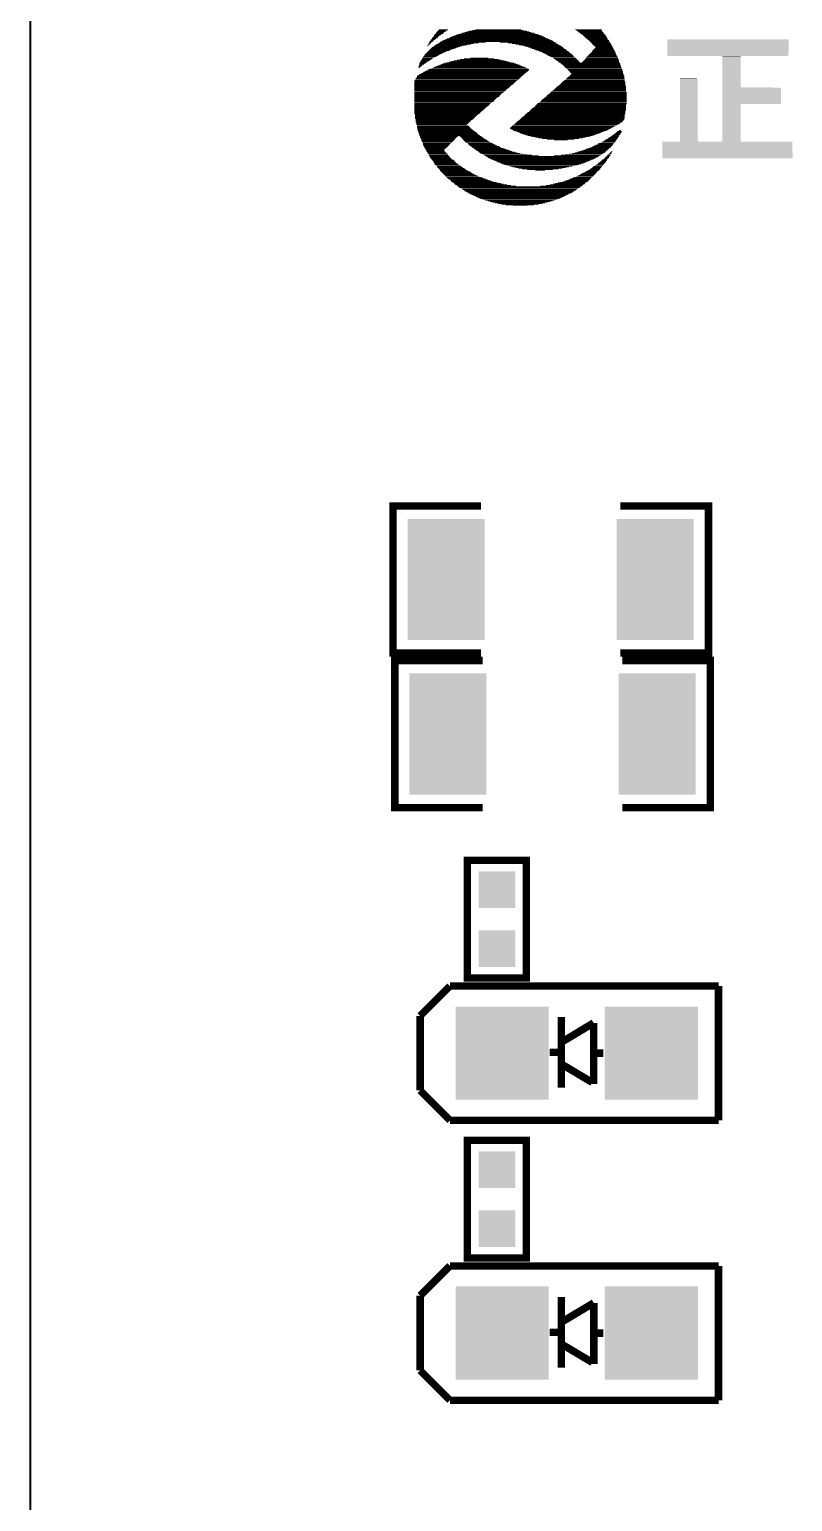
# Model space of a CAD drawing. Extents: x 0 to 1.77, y 0.1 to 2.36.
# Drawn here: x -0.001 to 0.409, y 0.79 to 1.579 of the extents above; entities that cross this region are included whole.
import ezdxf

# ---------------------------------------------------------------- set-up
doc = ezdxf.new("R2010")
doc.units = 0
doc.layers.get('0').update_dxf_attribs({"linetype": 'CONTINUOUS'})
doc.layers.add('ASSY_ART', color=2, linetype='CONTINUOUS')

# ---------------------------------------------------------------- blocks, each defined once
blk = doc.blocks.new('RECTANGLE_6')
blk.add_solid([(0.02065, 0.0325), (0.02065, -0.0325), (-0.02065, 0.0325), (-0.02065, -0.0325)])
blk = doc.blocks.new('SQUARE_7')
blk.add_solid([(0.025, 0.025), (0.025, -0.025), (-0.025, 0.025), (-0.025, -0.025)])
blk = doc.blocks.new('SQUARE_9')
blk.add_solid([(0.00985, 0.00985), (0.00985, -0.00985), (-0.00985, 0.00985), (-0.00985, -0.00985)])

msp = doc.modelspace()

# ---------------------------------------------------------------- linework, layer by layer
at = {"layer": 'ASSY_ART'}
for points, const_width in [([(0, 2.22), (0, 0.17842)], 0.001), ([(0.22255, 1.57756), (0.21805, 1.57756)], 0.00033), ([(0.22288, 1.57789), (0.21838, 1.57789)], 0.00033), ([(0.22356, 1.57823), (0.21872, 1.57823)], 0.00033), ([(0.2239, 1.57856), (0.21906, 1.57856)], 0.00033), ([(0.26743, 1.57756), (0.23391, 1.57756)], 0.00033), ([(0.26608, 1.57789), (0.23526, 1.57789)], 0.00033), ([(0.2644, 1.57823), (0.23695, 1.57823)], 0.00033), ([(0.26305, 1.57856), (0.23863, 1.57856)], 0.00033), ([(0.30625, 1.57856), (0.2923, 1.57856)], 0.00033), ([(0.30625, 1.57823), (0.29263, 1.57823)], 0.00033), ([(0.30658, 1.57789), (0.29331, 1.57789)], 0.00033), ([(0.30692, 1.57756), (0.29365, 1.57756)], 0.00033), ([(0.2131, 1.56979), (0.21265, 1.56979)], 0.00033), ([(0.21377, 1.57046), (0.21298, 1.57046)], 0.00033), ([(0.21343, 1.57013), (0.21298, 1.57013)], 0.00033), ([(0.21411, 1.57081), (0.21332, 1.57081)], 0.00033), ([(0.21478, 1.57148), (0.21366, 1.57148)], 0.00033), ([(0.21445, 1.57114), (0.21366, 1.57114)], 0.00033), ([(0.2158, 1.57216), (0.214, 1.57216)], 0.00033), ([(0.21512, 1.57181), (0.214, 1.57181)], 0.00033), ([(0.21613, 1.57249), (0.21433, 1.57249)], 0.00033), ([(0.21681, 1.57316), (0.21467, 1.57316)], 0.00033), ([(0.21647, 1.57283), (0.21467, 1.57283)], 0.00033), ([(0.21715, 1.57351), (0.21501, 1.57351)], 0.00033), ([(0.21816, 1.57418), (0.21535, 1.57418)], 0.00033), ([(0.21748, 1.57384), (0.21535, 1.57384)], 0.00033), ([(0.2185, 1.57451), (0.21568, 1.57451)], 0.00033), ([(0.21883, 1.57486), (0.21602, 1.57486)], 0.00033), ([(0.21985, 1.57553), (0.21636, 1.57553)], 0.00033), ([(0.21917, 1.57519), (0.21636, 1.57519)], 0.00033), ([(0.23166, 1.56979), (0.21636, 1.56979)], 0.00033), ([(0.22018, 1.57586), (0.2167, 1.57586)], 0.00033), ([(0.23301, 1.57013), (0.2167, 1.57013)], 0.00033), ([(0.22052, 1.57621), (0.21703, 1.57621)], 0.00033), ([(0.2212, 1.57654), (0.21737, 1.57654)], 0.00033), ([(0.23436, 1.57046), (0.21737, 1.57046)], 0.00033), ([(0.22187, 1.57721), (0.21771, 1.57721)], 0.00033), ([(0.22153, 1.57688), (0.21771, 1.57688)], 0.00033), ([(0.23605, 1.57081), (0.21771, 1.57081)], 0.00033), ([(0.23773, 1.57114), (0.21838, 1.57114)], 0.00033), ([(0.24043, 1.57148), (0.21906, 1.57148)], 0.00033), ([(0.24415, 1.57181), (0.21973, 1.57181)], 0.00033), ([(0.2806, 1.57216), (0.22007, 1.57216)], 0.00033), ([(0.28026, 1.57249), (0.22075, 1.57249)], 0.00033), ([(0.27958, 1.57283), (0.22142, 1.57283)], 0.00033), ([(0.27891, 1.57316), (0.2221, 1.57316)], 0.00033), ([(0.27823, 1.57351), (0.22277, 1.57351)], 0.00033), ([(0.27756, 1.57384), (0.22345, 1.57384)], 0.00033), ([(0.27655, 1.57418), (0.22446, 1.57418)], 0.00033), ([(0.27587, 1.57451), (0.22513, 1.57451)], 0.00033), ([(0.2752, 1.57486), (0.22581, 1.57486)], 0.00033), ([(0.27452, 1.57519), (0.22682, 1.57519)], 0.00033), ([(0.27351, 1.57553), (0.22783, 1.57553)], 0.00033), ([(0.2725, 1.57586), (0.22851, 1.57586)], 0.00033), ([(0.27182, 1.57621), (0.22952, 1.57621)], 0.00033), ([(0.27081, 1.57654), (0.23053, 1.57654)], 0.00033), ([(0.2698, 1.57688), (0.23155, 1.57688)], 0.00033), ([(0.26845, 1.57721), (0.2329, 1.57721)], 0.00033), ([(0.28127, 1.57181), (0.2518, 1.57181)], 0.00033), ([(0.28195, 1.57148), (0.25585, 1.57148)], 0.00033), ([(0.28228, 1.57114), (0.25821, 1.57114)], 0.00033), ([(0.28296, 1.57081), (0.26023, 1.57081)], 0.00033), ([(0.28363, 1.57046), (0.26192, 1.57046)], 0.00033), ([(0.28397, 1.57013), (0.26327, 1.57013)], 0.00033), ([(0.28465, 1.56979), (0.26462, 1.56979)], 0.00033), ([(0.30726, 1.57721), (0.29398, 1.57721)], 0.00033), ([(0.30726, 1.57688), (0.29466, 1.57688)], 0.00033), ([(0.3076, 1.57654), (0.295, 1.57654)], 0.00033), ([(0.30793, 1.57621), (0.29533, 1.57621)], 0.00033), ([(0.30827, 1.57586), (0.29601, 1.57586)], 0.00033), ([(0.30827, 1.57553), (0.29635, 1.57553)], 0.00033), ([(0.30861, 1.57519), (0.29668, 1.57519)], 0.00033), ([(0.30895, 1.57486), (0.29702, 1.57486)], 0.00033), ([(0.30895, 1.57451), (0.29736, 1.57451)], 0.00033), ([(0.30928, 1.57418), (0.2977, 1.57418)], 0.00033), ([(0.30962, 1.57384), (0.29837, 1.57384)], 0.00033), ([(0.30962, 1.57351), (0.29871, 1.57351)], 0.00033), ([(0.30996, 1.57316), (0.29905, 1.57316)], 0.00033), ([(0.3103, 1.57283), (0.29938, 1.57283)], 0.00033), ([(0.3103, 1.57249), (0.29972, 1.57249)], 0.00033), ([(0.31063, 1.57216), (0.30006, 1.57216)], 0.00033), ([(0.31063, 1.57181), (0.3004, 1.57181)], 0.00033), ([(0.31097, 1.57148), (0.30073, 1.57148)], 0.00033), ([(0.31131, 1.57114), (0.30107, 1.57114)], 0.00033), ([(0.31131, 1.57081), (0.30141, 1.57081)], 0.00033), ([(0.31165, 1.57046), (0.30175, 1.57046)], 0.00033), ([(0.31165, 1.57013), (0.30208, 1.57013)], 0.00033), ([(0.31198, 1.56979), (0.30242, 1.56979)], 0.00033), ([(0.21411, 1.56203), (0.20927, 1.56203)], 0.00033), ([(0.21343, 1.56169), (0.20927, 1.56169)], 0.00033), ([(0.21445, 1.56236), (0.20961, 1.56236)], 0.00033), ([(0.21546, 1.56304), (0.20995, 1.56304)], 0.00033), ([(0.21512, 1.56271), (0.20995, 1.56271)], 0.00033), ([(0.21681, 1.56371), (0.21028, 1.56371)], 0.00033), ([(0.21613, 1.56338), (0.21028, 1.56338)], 0.00033), ([(0.21748, 1.56406), (0.21062, 1.56406)], 0.00033), ([(0.21782, 1.56439), (0.21096, 1.56439)], 0.00033), ([(0.21917, 1.56506), (0.2113, 1.56506)], 0.00033), ([(0.2185, 1.56473), (0.2113, 1.56473)], 0.00033), ([(0.21985, 1.56541), (0.21163, 1.56541)], 0.00033), ([(0.22052, 1.56574), (0.21197, 1.56574)], 0.00033), ([(0.2212, 1.56608), (0.21231, 1.56608)], 0.00033), ([(0.22221, 1.56641), (0.21265, 1.56641)], 0.00033), ([(0.22288, 1.56676), (0.21298, 1.56676)], 0.00033), ([(0.22356, 1.56709), (0.21332, 1.56709)], 0.00033), ([(0.22457, 1.56743), (0.21366, 1.56743)], 0.00033), ([(0.22525, 1.56776), (0.214, 1.56776)], 0.00033), ([(0.22626, 1.56811), (0.21433, 1.56811)], 0.00033), ([(0.22727, 1.56844), (0.21467, 1.56844)], 0.00033), ([(0.22828, 1.56878), (0.21501, 1.56878)], 0.00033), ([(0.2293, 1.56911), (0.21535, 1.56911)], 0.00033), ([(0.23031, 1.56946), (0.21602, 1.56946)], 0.00033), ([(0.25562, 1.56169), (0.22581, 1.56169)], 0.00033), ([(0.25427, 1.56203), (0.22716, 1.56203)], 0.00033), ([(0.25258, 1.56236), (0.22885, 1.56236)], 0.00033), ([(0.2509, 1.56271), (0.23053, 1.56271)], 0.00033), ([(0.24853, 1.56304), (0.23256, 1.56304)], 0.00033), ([(0.2455, 1.56338), (0.23593, 1.56338)], 0.00033), ([(0.28498, 1.56946), (0.26597, 1.56946)], 0.00033), ([(0.28566, 1.56911), (0.26698, 1.56911)], 0.00033), ([(0.286, 1.56878), (0.268, 1.56878)], 0.00033), ([(0.28633, 1.56844), (0.26901, 1.56844)], 0.00033), ([(0.28701, 1.56811), (0.27002, 1.56811)], 0.00033), ([(0.28735, 1.56776), (0.27103, 1.56776)], 0.00033), ([(0.28768, 1.56743), (0.27205, 1.56743)], 0.00033), ([(0.28836, 1.56709), (0.27272, 1.56709)], 0.00033), ([(0.2887, 1.56676), (0.2734, 1.56676)], 0.00033), ([(0.28903, 1.56641), (0.27441, 1.56641)], 0.00033), ([(0.28937, 1.56608), (0.27508, 1.56608)], 0.00033), ([(0.29005, 1.56574), (0.27576, 1.56574)], 0.00033), ([(0.29038, 1.56541), (0.27643, 1.56541)], 0.00033), ([(0.29072, 1.56506), (0.27711, 1.56506)], 0.00033), ([(0.29106, 1.56473), (0.27778, 1.56473)], 0.00033), ([(0.2914, 1.56439), (0.27846, 1.56439)], 0.00033), ([(0.29173, 1.56406), (0.27913, 1.56406)], 0.00033), ([(0.29207, 1.56371), (0.27947, 1.56371)], 0.00033), ([(0.29241, 1.56338), (0.28015, 1.56338)], 0.00033), ([(0.29275, 1.56304), (0.28082, 1.56304)], 0.00033), ([(0.29308, 1.56271), (0.28116, 1.56271)], 0.00033), ([(0.29342, 1.56236), (0.28183, 1.56236)], 0.00033), ([(0.29376, 1.56203), (0.28217, 1.56203)], 0.00033), ([(0.2941, 1.56169), (0.28285, 1.56169)], 0.00033), ([(0.3157, 1.56169), (0.29635, 1.56169)], 0.00033), ([(0.3157, 1.56203), (0.29668, 1.56203)], 0.00033), ([(0.31536, 1.56236), (0.29702, 1.56236)], 0.00033), ([(0.31536, 1.56271), (0.29736, 1.56271)], 0.00033), ([(0.31502, 1.56338), (0.2977, 1.56338)], 0.00033), ([(0.31502, 1.56304), (0.2977, 1.56304)], 0.00033), ([(0.31502, 1.56371), (0.29803, 1.56371)], 0.00033), ([(0.31468, 1.56406), (0.29837, 1.56406)], 0.00033), ([(0.31468, 1.56439), (0.29871, 1.56439)], 0.00033), ([(0.31435, 1.56473), (0.29905, 1.56473)], 0.00033), ([(0.31435, 1.56506), (0.29938, 1.56506)], 0.00033), ([(0.31401, 1.56541), (0.29972, 1.56541)], 0.00033), ([(0.31401, 1.56574), (0.30006, 1.56574)], 0.00033), ([(0.31367, 1.56608), (0.3004, 1.56608)], 0.00033), ([(0.31367, 1.56641), (0.30073, 1.56641)], 0.00033), ([(0.31367, 1.56676), (0.30107, 1.56676)], 0.00033), ([(0.31333, 1.56743), (0.30141, 1.56743)], 0.00033), ([(0.31333, 1.56709), (0.30141, 1.56709)], 0.00033), ([(0.313, 1.56776), (0.30175, 1.56776)], 0.00033), ([(0.313, 1.56811), (0.30208, 1.56811)], 0.00033), ([(0.31266, 1.56844), (0.30242, 1.56844)], 0.00033), ([(0.31198, 1.56946), (0.30276, 1.56946)], 0.00033), ([(0.31266, 1.56878), (0.30276, 1.56878)], 0.00033), ([(0.31232, 1.56911), (0.3031, 1.56911)], 0.00033), ([(0.26406, 1.55393), (0.20758, 1.55393)], 0.00033), ([(0.21006, 1.55933), (0.20826, 1.55933)], 0.00033), ([(0.20972, 1.55899), (0.20826, 1.55899)], 0.00033), ([(0.20905, 1.55866), (0.20826, 1.55866)], 0.00033), ([(0.20871, 1.55831), (0.20826, 1.55831)], 0.00033), ([(0.20837, 1.55798), (0.20826, 1.55798)], 0.00033), ([(0.2644, 1.55426), (0.20826, 1.55426)], 0.00033), ([(0.21208, 1.56068), (0.2086, 1.56068)], 0.00033), ([(0.21141, 1.56034), (0.2086, 1.56034)], 0.00033), ([(0.21107, 1.56001), (0.2086, 1.56001)], 0.00033), ([(0.2104, 1.55966), (0.2086, 1.55966)], 0.00033), ([(0.26473, 1.55461), (0.2086, 1.55461)], 0.00033), ([(0.21276, 1.56136), (0.20893, 1.56136)], 0.00033), ([(0.21242, 1.56101), (0.20893, 1.56101)], 0.00033), ([(0.26507, 1.55494), (0.20927, 1.55494)], 0.00033), ([(0.26541, 1.55528), (0.20961, 1.55528)], 0.00033), ([(0.26575, 1.55561), (0.21028, 1.55561)], 0.00033), ([(0.26608, 1.55596), (0.21096, 1.55596)], 0.00033), ([(0.26676, 1.55629), (0.21163, 1.55629)], 0.00033), ([(0.2671, 1.55663), (0.21231, 1.55663)], 0.00033), ([(0.26743, 1.55696), (0.21298, 1.55696)], 0.00033), ([(0.26743, 1.55731), (0.21366, 1.55731)], 0.00033), ([(0.2671, 1.55764), (0.21433, 1.55764)], 0.00033), ([(0.26642, 1.55798), (0.21535, 1.55798)], 0.00033), ([(0.26575, 1.55831), (0.21602, 1.55831)], 0.00033), ([(0.26507, 1.55866), (0.2167, 1.55866)], 0.00033), ([(0.26406, 1.55899), (0.21771, 1.55899)], 0.00033), ([(0.26305, 1.55933), (0.21838, 1.55933)], 0.00033), ([(0.26237, 1.55966), (0.2194, 1.55966)], 0.00033), ([(0.26136, 1.56001), (0.22041, 1.56001)], 0.00033), ([(0.26035, 1.56034), (0.22108, 1.56034)], 0.00033), ([(0.25933, 1.56068), (0.2221, 1.56068)], 0.00033), ([(0.25798, 1.56101), (0.22345, 1.56101)], 0.00033), ([(0.25697, 1.56136), (0.22446, 1.56136)], 0.00033), ([(0.29443, 1.56136), (0.28318, 1.56136)], 0.00033), ([(0.29477, 1.56101), (0.28352, 1.56101)], 0.00033), ([(0.31603, 1.56068), (0.2842, 1.56068)], 0.00033), ([(0.31637, 1.56034), (0.28453, 1.56034)], 0.00033), ([(0.31637, 1.56001), (0.28487, 1.56001)], 0.00033), ([(0.31637, 1.55966), (0.28555, 1.55966)], 0.00033), ([(0.31671, 1.55933), (0.28588, 1.55933)], 0.00033), ([(0.31671, 1.55899), (0.28622, 1.55899)], 0.00033), ([(0.31671, 1.55866), (0.28656, 1.55866)], 0.00033), ([(0.31705, 1.55831), (0.2869, 1.55831)], 0.00033), ([(0.31705, 1.55798), (0.28723, 1.55798)], 0.00033), ([(0.31705, 1.55764), (0.28757, 1.55764)], 0.00033), ([(0.31738, 1.55731), (0.28791, 1.55731)], 0.00033), ([(0.31738, 1.55696), (0.28825, 1.55696)], 0.00033), ([(0.31738, 1.55663), (0.28858, 1.55663)], 0.00033), ([(0.31772, 1.55629), (0.28892, 1.55629)], 0.00033), ([(0.31772, 1.55596), (0.28926, 1.55596)], 0.00033), ([(0.3184, 1.55393), (0.28926, 1.55393)], 0.00033), ([(0.31772, 1.55561), (0.2896, 1.55561)], 0.00033), ([(0.31806, 1.55426), (0.2896, 1.55426)], 0.00033), ([(0.31772, 1.55528), (0.28993, 1.55528)], 0.00033), ([(0.31806, 1.55461), (0.28993, 1.55461)], 0.00033), ([(0.31806, 1.55494), (0.29027, 1.55494)], 0.00033), ([(0.31603, 1.56101), (0.29567, 1.56101)], 0.00033), ([(0.3157, 1.56136), (0.29601, 1.56136)], 0.00033), ([(0.26068, 1.55123), (0.2059, 1.55123)], 0.00033), ([(0.26035, 1.55089), (0.2059, 1.55089)], 0.00033), ([(0.26001, 1.55056), (0.2059, 1.55056)], 0.00033), ([(0.25967, 1.55021), (0.2059, 1.55021)], 0.00033), ([(0.25933, 1.54988), (0.2059, 1.54988)], 0.00033), ([(0.259, 1.54954), (0.2059, 1.54954)], 0.00033), ([(0.25866, 1.54921), (0.2059, 1.54921)], 0.00033), ([(0.25798, 1.54886), (0.2059, 1.54886)], 0.00033), ([(0.25765, 1.54853), (0.2059, 1.54853)], 0.00033), ([(0.25731, 1.54819), (0.2059, 1.54819)], 0.00033), ([(0.25697, 1.54786), (0.2059, 1.54786)], 0.00033), ([(0.25663, 1.54751), (0.2059, 1.54751)], 0.00033), ([(0.2563, 1.54718), (0.2059, 1.54718)], 0.00033), ([(0.25562, 1.54684), (0.2059, 1.54684)], 0.00033), ([(0.25528, 1.54651), (0.2059, 1.54651)], 0.00033), ([(0.25495, 1.54616), (0.2059, 1.54616)], 0.00033), ([(0.2617, 1.55191), (0.20623, 1.55191)], 0.00033), ([(0.26136, 1.55156), (0.20623, 1.55156)], 0.00033), ([(0.26237, 1.55258), (0.20657, 1.55258)], 0.00033), ([(0.26203, 1.55224), (0.20657, 1.55224)], 0.00033), ([(0.26271, 1.55291), (0.20691, 1.55291)], 0.00033), ([(0.26338, 1.55359), (0.20725, 1.55359)], 0.00033), ([(0.26305, 1.55326), (0.20725, 1.55326)], 0.00033), ([(0.31941, 1.54616), (0.28015, 1.54616)], 0.00033), ([(0.31941, 1.54651), (0.28082, 1.54651)], 0.00033), ([(0.31941, 1.54684), (0.28116, 1.54684)], 0.00033), ([(0.31941, 1.54718), (0.2815, 1.54718)], 0.00033), ([(0.31941, 1.54751), (0.28183, 1.54751)], 0.00033), ([(0.31941, 1.54786), (0.28217, 1.54786)], 0.00033), ([(0.31941, 1.54819), (0.28251, 1.54819)], 0.00033), ([(0.31941, 1.54853), (0.28285, 1.54853)], 0.00033), ([(0.31907, 1.54886), (0.28352, 1.54886)], 0.00033), ([(0.31907, 1.54921), (0.28386, 1.54921)], 0.00033), ([(0.31907, 1.54954), (0.2842, 1.54954)], 0.00033), ([(0.31907, 1.54988), (0.28453, 1.54988)], 0.00033), ([(0.31907, 1.55021), (0.28487, 1.55021)], 0.00033), ([(0.31907, 1.55056), (0.28521, 1.55056)], 0.00033), ([(0.31873, 1.55089), (0.28555, 1.55089)], 0.00033), ([(0.31873, 1.55123), (0.28622, 1.55123)], 0.00033), ([(0.31873, 1.55156), (0.28656, 1.55156)], 0.00033), ([(0.31873, 1.55191), (0.2869, 1.55191)], 0.00033), ([(0.31873, 1.55224), (0.28723, 1.55224)], 0.00033), ([(0.3184, 1.55258), (0.28757, 1.55258)], 0.00033), ([(0.3184, 1.55291), (0.28791, 1.55291)], 0.00033), ([(0.3184, 1.55326), (0.28825, 1.55326)], 0.00033), ([(0.3184, 1.55359), (0.28892, 1.55359)], 0.00033), ([(0.25461, 1.54583), (0.2059, 1.54583)], 0.00033), ([(0.25427, 1.54549), (0.2059, 1.54549)], 0.00033), ([(0.25393, 1.54516), (0.2059, 1.54516)], 0.00033), ([(0.2536, 1.54481), (0.2059, 1.54481)], 0.00033), ([(0.25292, 1.54448), (0.2059, 1.54448)], 0.00033), ([(0.25258, 1.54414), (0.2059, 1.54414)], 0.00033), ([(0.25225, 1.54381), (0.2059, 1.54381)], 0.00033), ([(0.25191, 1.54346), (0.2059, 1.54346)], 0.00033), ([(0.25157, 1.54313), (0.2059, 1.54313)], 0.00033), ([(0.25123, 1.54279), (0.2059, 1.54279)], 0.00033), ([(0.2509, 1.54246), (0.2059, 1.54246)], 0.00033), ([(0.25022, 1.54211), (0.2059, 1.54211)], 0.00033), ([(0.24988, 1.54178), (0.2059, 1.54178)], 0.00033), ([(0.24955, 1.54144), (0.2059, 1.54144)], 0.00033), ([(0.24921, 1.54111), (0.2059, 1.54111)], 0.00033), ([(0.24887, 1.54076), (0.2059, 1.54076)], 0.00033), ([(0.24853, 1.54043), (0.2059, 1.54043)], 0.00033), ([(0.2482, 1.54009), (0.2059, 1.54009)], 0.00033), ([(0.24752, 1.53976), (0.2059, 1.53976)], 0.00033), ([(0.24718, 1.53941), (0.2059, 1.53941)], 0.00033), ([(0.24685, 1.53908), (0.2059, 1.53908)], 0.00033), ([(0.24651, 1.53874), (0.2059, 1.53874)], 0.00033), ([(0.24617, 1.53841), (0.2059, 1.53841)], 0.00033), ([(0.24583, 1.53806), (0.2059, 1.53806)], 0.00033), ([(0.31941, 1.53806), (0.27103, 1.53806)], 0.00033), ([(0.31941, 1.53841), (0.27137, 1.53841)], 0.00033), ([(0.31975, 1.53874), (0.27171, 1.53874)], 0.00033), ([(0.31975, 1.53908), (0.27205, 1.53908)], 0.00033), ([(0.31975, 1.53941), (0.27272, 1.53941)], 0.00033), ([(0.31975, 1.53976), (0.27306, 1.53976)], 0.00033), ([(0.31975, 1.54009), (0.2734, 1.54009)], 0.00033), ([(0.31975, 1.54043), (0.27373, 1.54043)], 0.00033), ([(0.31975, 1.54076), (0.27407, 1.54076)], 0.00033), ([(0.31975, 1.54111), (0.27441, 1.54111)], 0.00033), ([(0.31975, 1.54144), (0.27475, 1.54144)], 0.00033), ([(0.31975, 1.54178), (0.27542, 1.54178)], 0.00033), ([(0.31975, 1.54211), (0.27576, 1.54211)], 0.00033), ([(0.31975, 1.54246), (0.2761, 1.54246)], 0.00033), ([(0.31975, 1.54279), (0.27643, 1.54279)], 0.00033), ([(0.31975, 1.54313), (0.27677, 1.54313)], 0.00033), ([(0.31975, 1.54346), (0.27711, 1.54346)], 0.00033), ([(0.31975, 1.54381), (0.27745, 1.54381)], 0.00033), ([(0.31975, 1.54414), (0.27812, 1.54414)], 0.00033), ([(0.31975, 1.54448), (0.27846, 1.54448)], 0.00033), ([(0.31975, 1.54481), (0.2788, 1.54481)], 0.00033), ([(0.31975, 1.54516), (0.27913, 1.54516)], 0.00033), ([(0.31941, 1.54549), (0.27947, 1.54549)], 0.00033), ([(0.31941, 1.54583), (0.27981, 1.54583)], 0.00033), ([(0.2455, 1.53773), (0.2059, 1.53773)], 0.00033), ([(0.24482, 1.53739), (0.2059, 1.53739)], 0.00033), ([(0.24448, 1.53706), (0.2059, 1.53706)], 0.00033), ([(0.24415, 1.53671), (0.2059, 1.53671)], 0.00033), ([(0.24381, 1.53638), (0.2059, 1.53638)], 0.00033), ([(0.24347, 1.53604), (0.2059, 1.53604)], 0.00033), ([(0.24313, 1.53571), (0.2059, 1.53571)], 0.00033), ([(0.2428, 1.53536), (0.2059, 1.53536)], 0.00033), ([(0.24212, 1.53503), (0.2059, 1.53503)], 0.00033), ([(0.24178, 1.53469), (0.2059, 1.53469)], 0.00033), ([(0.24145, 1.53436), (0.2059, 1.53436)], 0.00033), ([(0.24111, 1.53401), (0.2059, 1.53401)], 0.00033), ([(0.24077, 1.53368), (0.2059, 1.53368)], 0.00033), ([(0.24043, 1.53334), (0.20623, 1.53334)], 0.00033), ([(0.2401, 1.53301), (0.20623, 1.53301)], 0.00033), ([(0.23942, 1.53266), (0.20623, 1.53266)], 0.00033), ([(0.23908, 1.53233), (0.20623, 1.53233)], 0.00033), ([(0.23875, 1.53199), (0.20623, 1.53199)], 0.00033), ([(0.23841, 1.53166), (0.20623, 1.53166)], 0.00033), ([(0.23807, 1.53131), (0.20623, 1.53131)], 0.00033), ([(0.23773, 1.53098), (0.20623, 1.53098)], 0.00033), ([(0.2374, 1.53064), (0.20657, 1.53064)], 0.00033), ([(0.23672, 1.53031), (0.20657, 1.53031)], 0.00033), ([(0.31806, 1.53031), (0.26226, 1.53031)], 0.00033), ([(0.3184, 1.53064), (0.2626, 1.53064)], 0.00033), ([(0.3184, 1.53098), (0.26293, 1.53098)], 0.00033), ([(0.31873, 1.53131), (0.26327, 1.53131)], 0.00033), ([(0.31873, 1.53166), (0.26361, 1.53166)], 0.00033), ([(0.31873, 1.53199), (0.26395, 1.53199)], 0.00033), ([(0.31873, 1.53233), (0.26462, 1.53233)], 0.00033), ([(0.31873, 1.53266), (0.26496, 1.53266)], 0.00033), ([(0.31873, 1.53301), (0.2653, 1.53301)], 0.00033), ([(0.31907, 1.53334), (0.26563, 1.53334)], 0.00033), ([(0.31907, 1.53368), (0.26597, 1.53368)], 0.00033), ([(0.31907, 1.53401), (0.26631, 1.53401)], 0.00033), ([(0.31907, 1.53436), (0.26665, 1.53436)], 0.00033), ([(0.31907, 1.53469), (0.26732, 1.53469)], 0.00033), ([(0.31907, 1.53503), (0.26766, 1.53503)], 0.00033), ([(0.31941, 1.53536), (0.268, 1.53536)], 0.00033), ([(0.31941, 1.53571), (0.26833, 1.53571)], 0.00033), ([(0.31941, 1.53604), (0.26867, 1.53604)], 0.00033), ([(0.31941, 1.53638), (0.26901, 1.53638)], 0.00033), ([(0.31941, 1.53671), (0.26935, 1.53671)], 0.00033), ([(0.31941, 1.53706), (0.27002, 1.53706)], 0.00033), ([(0.31941, 1.53739), (0.27036, 1.53739)], 0.00033), ([(0.31941, 1.53773), (0.2707, 1.53773)], 0.00033), ([(0.23638, 1.52996), (0.20657, 1.52996)], 0.00033), ([(0.23605, 1.52963), (0.20657, 1.52963)], 0.00033), ([(0.23571, 1.52929), (0.20657, 1.52929)], 0.00033), ([(0.23537, 1.52896), (0.20657, 1.52896)], 0.00033), ([(0.23503, 1.52861), (0.20691, 1.52861)], 0.00033), ([(0.2347, 1.52828), (0.20691, 1.52828)], 0.00033), ([(0.23402, 1.52794), (0.20691, 1.52794)], 0.00033), ([(0.23436, 1.52761), (0.20691, 1.52761)], 0.00033), ([(0.2347, 1.52726), (0.20725, 1.52726)], 0.00033), ([(0.23503, 1.52693), (0.20725, 1.52693)], 0.00033), ([(0.23537, 1.52659), (0.20725, 1.52659)], 0.00033), ([(0.23571, 1.52626), (0.20725, 1.52626)], 0.00033), ([(0.23605, 1.52591), (0.20758, 1.52591)], 0.00033), ([(0.23638, 1.52558), (0.20758, 1.52558)], 0.00033), ([(0.23672, 1.52524), (0.20758, 1.52524)], 0.00033), ([(0.2374, 1.52491), (0.20758, 1.52491)], 0.00033), ([(0.23773, 1.52456), (0.20792, 1.52456)], 0.00033), ([(0.23807, 1.52423), (0.20792, 1.52423)], 0.00033), ([(0.23841, 1.52389), (0.20792, 1.52389)], 0.00033), ([(0.23908, 1.52356), (0.20826, 1.52356)], 0.00033), ([(0.23942, 1.52321), (0.20826, 1.52321)], 0.00033), ([(0.23976, 1.52288), (0.20826, 1.52288)], 0.00033), ([(0.2401, 1.52254), (0.2086, 1.52254)], 0.00033), ([(0.24077, 1.52221), (0.2086, 1.52221)], 0.00033), ([(0.31165, 1.52591), (0.2572, 1.52591)], 0.00033), ([(0.31097, 1.52558), (0.2572, 1.52558)], 0.00033), ([(0.31232, 1.52626), (0.25753, 1.52626)], 0.00033), ([(0.313, 1.52659), (0.25787, 1.52659)], 0.00033), ([(0.3103, 1.52524), (0.25787, 1.52524)], 0.00033), ([(0.31367, 1.52693), (0.25821, 1.52693)], 0.00033), ([(0.31435, 1.52726), (0.25855, 1.52726)], 0.00033), ([(0.30962, 1.52491), (0.25855, 1.52491)], 0.00033), ([(0.31468, 1.52761), (0.25922, 1.52761)], 0.00033), ([(0.30895, 1.52456), (0.25922, 1.52456)], 0.00033), ([(0.31536, 1.52794), (0.25956, 1.52794)], 0.00033), ([(0.31603, 1.52828), (0.2599, 1.52828)], 0.00033), ([(0.30793, 1.52423), (0.2599, 1.52423)], 0.00033), ([(0.31637, 1.52861), (0.26023, 1.52861)], 0.00033), ([(0.31705, 1.52896), (0.26057, 1.52896)], 0.00033), ([(0.31738, 1.52929), (0.26091, 1.52929)], 0.00033), ([(0.30726, 1.52389), (0.26091, 1.52389)], 0.00033), ([(0.31772, 1.52963), (0.26125, 1.52963)], 0.00033), ([(0.30625, 1.52356), (0.26158, 1.52356)], 0.00033), ([(0.31806, 1.52996), (0.26192, 1.52996)], 0.00033), ([(0.30557, 1.52321), (0.2626, 1.52321)], 0.00033), ([(0.30456, 1.52288), (0.26327, 1.52288)], 0.00033), ([(0.30355, 1.52254), (0.26428, 1.52254)], 0.00033), ([(0.30253, 1.52221), (0.26563, 1.52221)], 0.00033), ([(0.31603, 1.52221), (0.31221, 1.52221)], 0.00033), ([(0.31637, 1.52254), (0.31288, 1.52254)], 0.00033), ([(0.31637, 1.52288), (0.31322, 1.52288)], 0.00033), ([(0.31671, 1.52321), (0.3139, 1.52321)], 0.00033), ([(0.31705, 1.52356), (0.31423, 1.52356)], 0.00033), ([(0.31705, 1.52389), (0.31457, 1.52389)], 0.00033), ([(0.31705, 1.52423), (0.31491, 1.52423)], 0.00033), ([(0.31671, 1.52456), (0.31558, 1.52456)], 0.00033), ([(0.31637, 1.52491), (0.31592, 1.52491)], 0.00033), ([(0.24111, 1.52186), (0.2086, 1.52186)], 0.00033), ([(0.2293, 1.52153), (0.20893, 1.52153)], 0.00033), ([(0.22896, 1.52119), (0.20893, 1.52119)], 0.00033), ([(0.22862, 1.52086), (0.20893, 1.52086)], 0.00033), ([(0.22828, 1.52051), (0.20927, 1.52051)], 0.00033), ([(0.22795, 1.52018), (0.20927, 1.52018)], 0.00033), ([(0.22761, 1.51984), (0.20961, 1.51984)], 0.00033), ([(0.22727, 1.51951), (0.20961, 1.51951)], 0.00033), ([(0.22693, 1.51916), (0.20961, 1.51916)], 0.00033), ([(0.2266, 1.51883), (0.20995, 1.51883)], 0.00033), ([(0.22626, 1.51849), (0.20995, 1.51849)], 0.00033), ([(0.22592, 1.51816), (0.21028, 1.51816)], 0.00033), ([(0.22558, 1.51781), (0.21028, 1.51781)], 0.00033), ([(0.22525, 1.51748), (0.21062, 1.51748)], 0.00033), ([(0.22491, 1.51714), (0.21062, 1.51714)], 0.00033), ([(0.22457, 1.51681), (0.21062, 1.51681)], 0.00033), ([(0.22423, 1.51646), (0.21096, 1.51646)], 0.00033), ([(0.2239, 1.51613), (0.21096, 1.51613)], 0.00033), ([(0.22356, 1.51579), (0.2113, 1.51579)], 0.00033), ([(0.22322, 1.51546), (0.2113, 1.51546)], 0.00033), ([(0.22288, 1.51511), (0.21163, 1.51511)], 0.00033), ([(0.22255, 1.51478), (0.21163, 1.51478)], 0.00033), ([(0.22221, 1.51444), (0.21197, 1.51444)], 0.00033), ([(0.24178, 1.52153), (0.2302, 1.52153)], 0.00033), ([(0.24212, 1.52119), (0.23053, 1.52119)], 0.00033), ([(0.24246, 1.52086), (0.23087, 1.52086)], 0.00033), ([(0.24313, 1.52051), (0.23121, 1.52051)], 0.00033), ([(0.24347, 1.52018), (0.23155, 1.52018)], 0.00033), ([(0.24415, 1.51984), (0.23188, 1.51984)], 0.00033), ([(0.24482, 1.51951), (0.23222, 1.51951)], 0.00033), ([(0.24516, 1.51916), (0.23256, 1.51916)], 0.00033), ([(0.24583, 1.51883), (0.2329, 1.51883)], 0.00033), ([(0.24651, 1.51849), (0.23323, 1.51849)], 0.00033), ([(0.24718, 1.51816), (0.23357, 1.51816)], 0.00033), ([(0.24752, 1.51781), (0.23425, 1.51781)], 0.00033), ([(0.2482, 1.51748), (0.23458, 1.51748)], 0.00033), ([(0.24887, 1.51714), (0.23492, 1.51714)], 0.00033), ([(0.24955, 1.51681), (0.23526, 1.51681)], 0.00033), ([(0.25022, 1.51646), (0.2356, 1.51646)], 0.00033), ([(0.25123, 1.51613), (0.23627, 1.51613)], 0.00033), ([(0.25191, 1.51579), (0.23661, 1.51579)], 0.00033), ([(0.25258, 1.51546), (0.23695, 1.51546)], 0.00033), ([(0.2536, 1.51511), (0.23762, 1.51511)], 0.00033), ([(0.25427, 1.51478), (0.23796, 1.51478)], 0.00033), ([(0.25528, 1.51444), (0.2383, 1.51444)], 0.00033), ([(0.30152, 1.52186), (0.26665, 1.52186)], 0.00033), ([(0.30017, 1.52153), (0.268, 1.52153)], 0.00033), ([(0.29916, 1.52119), (0.26935, 1.52119)], 0.00033), ([(0.29781, 1.52086), (0.2707, 1.52086)], 0.00033), ([(0.29612, 1.52051), (0.27238, 1.52051)], 0.00033), ([(0.2941, 1.52018), (0.27441, 1.52018)], 0.00033), ([(0.29173, 1.51984), (0.27711, 1.51984)], 0.00033), ([(0.28802, 1.51951), (0.28082, 1.51951)], 0.00033), ([(0.30996, 1.51444), (0.2977, 1.51444)], 0.00033), ([(0.3103, 1.51478), (0.29837, 1.51478)], 0.00033), ([(0.31063, 1.51511), (0.29938, 1.51511)], 0.00033), ([(0.31097, 1.51546), (0.30006, 1.51546)], 0.00033), ([(0.31131, 1.51579), (0.30107, 1.51579)], 0.00033), ([(0.31165, 1.51613), (0.30175, 1.51613)], 0.00033), ([(0.31198, 1.51646), (0.30242, 1.51646)], 0.00033), ([(0.31232, 1.51681), (0.3031, 1.51681)], 0.00033), ([(0.31266, 1.51714), (0.30411, 1.51714)], 0.00033), ([(0.31266, 1.51748), (0.30445, 1.51748)], 0.00033), ([(0.313, 1.51781), (0.30512, 1.51781)], 0.00033), ([(0.31333, 1.51816), (0.3058, 1.51816)], 0.00033), ([(0.31367, 1.51849), (0.30647, 1.51849)], 0.00033), ([(0.31367, 1.51883), (0.30715, 1.51883)], 0.00033), ([(0.31401, 1.51916), (0.30782, 1.51916)], 0.00033), ([(0.31435, 1.51951), (0.30816, 1.51951)], 0.00033), ([(0.31435, 1.51984), (0.30883, 1.51984)], 0.00033), ([(0.31468, 1.52018), (0.30951, 1.52018)], 0.00033), ([(0.31502, 1.52051), (0.30985, 1.52051)], 0.00033), ([(0.31502, 1.52086), (0.31052, 1.52086)], 0.00033), ([(0.31536, 1.52119), (0.31086, 1.52119)], 0.00033), ([(0.3157, 1.52153), (0.31153, 1.52153)], 0.00033), ([(0.3157, 1.52186), (0.31187, 1.52186)], 0.00033), ([(0.22187, 1.51411), (0.21197, 1.51411)], 0.00033), ([(0.22221, 1.51376), (0.21231, 1.51376)], 0.00033), ([(0.22221, 1.51343), (0.21231, 1.51343)], 0.00033), ([(0.22255, 1.51309), (0.21265, 1.51309)], 0.00033), ([(0.22288, 1.51276), (0.21298, 1.51276)], 0.00033), ([(0.22322, 1.51241), (0.21298, 1.51241)], 0.00033), ([(0.22356, 1.51208), (0.21332, 1.51208)], 0.00033), ([(0.2239, 1.51174), (0.21332, 1.51174)], 0.00033), ([(0.2239, 1.51141), (0.21366, 1.51141)], 0.00033), ([(0.22423, 1.51106), (0.214, 1.51106)], 0.00033), ([(0.22457, 1.51073), (0.214, 1.51073)], 0.00033), ([(0.22491, 1.51039), (0.21433, 1.51039)], 0.00033), ([(0.22525, 1.51006), (0.21433, 1.51006)], 0.00033), ([(0.22558, 1.50971), (0.21467, 1.50971)], 0.00033), ([(0.22592, 1.50938), (0.21501, 1.50938)], 0.00033), ([(0.22626, 1.50904), (0.21501, 1.50904)], 0.00033), ([(0.22693, 1.50871), (0.21535, 1.50871)], 0.00033), ([(0.22727, 1.50836), (0.21568, 1.50836)], 0.00033), ([(0.22761, 1.50803), (0.21602, 1.50803)], 0.00033), ([(0.22795, 1.50769), (0.21602, 1.50769)], 0.00033), ([(0.22828, 1.50736), (0.21636, 1.50736)], 0.00033), ([(0.22862, 1.50701), (0.2167, 1.50701)], 0.00033), ([(0.2293, 1.50668), (0.2167, 1.50668)], 0.00033), ([(0.2563, 1.51411), (0.23897, 1.51411)], 0.00033), ([(0.25731, 1.51376), (0.23931, 1.51376)], 0.00033), ([(0.25832, 1.51343), (0.23998, 1.51343)], 0.00033), ([(0.25967, 1.51309), (0.24032, 1.51309)], 0.00033), ([(0.26102, 1.51276), (0.241, 1.51276)], 0.00033), ([(0.26237, 1.51241), (0.24133, 1.51241)], 0.00033), ([(0.26406, 1.51208), (0.24201, 1.51208)], 0.00033), ([(0.26608, 1.51174), (0.24268, 1.51174)], 0.00033), ([(0.26878, 1.51141), (0.24302, 1.51141)], 0.00033), ([(0.2725, 1.51106), (0.2437, 1.51106)], 0.00033), ([(0.3049, 1.51073), (0.24437, 1.51073)], 0.00033), ([(0.30422, 1.51039), (0.24505, 1.51039)], 0.00033), ([(0.30355, 1.51006), (0.24538, 1.51006)], 0.00033), ([(0.30287, 1.50971), (0.24606, 1.50971)], 0.00033), ([(0.3022, 1.50938), (0.24673, 1.50938)], 0.00033), ([(0.30152, 1.50904), (0.24741, 1.50904)], 0.00033), ([(0.30085, 1.50871), (0.24808, 1.50871)], 0.00033), ([(0.29983, 1.50836), (0.2491, 1.50836)], 0.00033), ([(0.29916, 1.50803), (0.24977, 1.50803)], 0.00033), ([(0.29815, 1.50769), (0.25045, 1.50769)], 0.00033), ([(0.29747, 1.50736), (0.25146, 1.50736)], 0.00033), ([(0.29646, 1.50701), (0.25213, 1.50701)], 0.00033), ([(0.29545, 1.50668), (0.25315, 1.50668)], 0.00033), ([(0.30523, 1.51106), (0.28082, 1.51106)], 0.00033), ([(0.30591, 1.51141), (0.28453, 1.51141)], 0.00033), ([(0.30625, 1.51174), (0.2869, 1.51174)], 0.00033), ([(0.30692, 1.51208), (0.28892, 1.51208)], 0.00033), ([(0.30726, 1.51241), (0.29061, 1.51241)], 0.00033), ([(0.30793, 1.51276), (0.29196, 1.51276)], 0.00033), ([(0.30827, 1.51309), (0.29331, 1.51309)], 0.00033), ([(0.30861, 1.51343), (0.29432, 1.51343)], 0.00033), ([(0.30895, 1.51376), (0.29567, 1.51376)], 0.00033), ([(0.30962, 1.51411), (0.29668, 1.51411)], 0.00033), ([(0.3076, 1.50668), (0.30411, 1.50668)], 0.00033), ([(0.30793, 1.50701), (0.30445, 1.50701)], 0.00033), ([(0.30827, 1.50736), (0.30478, 1.50736)], 0.00033), ([(0.30861, 1.50769), (0.30546, 1.50769)], 0.00033), ([(0.30861, 1.50803), (0.3058, 1.50803)], 0.00033), ([(0.30895, 1.50836), (0.30613, 1.50836)], 0.00033), ([(0.30928, 1.50871), (0.30647, 1.50871)], 0.00033), ([(0.30928, 1.50904), (0.30681, 1.50904)], 0.00033), ([(0.30962, 1.50938), (0.30748, 1.50938)], 0.00033), ([(0.30996, 1.50971), (0.30782, 1.50971)], 0.00033), ([(0.3103, 1.51006), (0.30816, 1.51006)], 0.00033), ([(0.3103, 1.51039), (0.3085, 1.51039)], 0.00033), ([(0.31063, 1.51073), (0.30883, 1.51073)], 0.00033), ([(0.31097, 1.51106), (0.30917, 1.51106)], 0.00033), ([(0.31097, 1.51141), (0.30951, 1.51141)], 0.00033), ([(0.31131, 1.51174), (0.30985, 1.51174)], 0.00033), ([(0.31131, 1.51208), (0.31018, 1.51208)], 0.00033), ([(0.31165, 1.51241), (0.31052, 1.51241)], 0.00033), ([(0.31165, 1.51276), (0.31086, 1.51276)], 0.00033), ([(0.31165, 1.51309), (0.3112, 1.51309)], 0.00033), ([(0.31198, 1.51343), (0.31153, 1.51343)], 0.00033), ([(0.22963, 1.50634), (0.21703, 1.50634)], 0.00033), ([(0.22997, 1.50601), (0.21737, 1.50601)], 0.00033), ([(0.23065, 1.50566), (0.21771, 1.50566)], 0.00033), ([(0.23098, 1.50533), (0.21805, 1.50533)], 0.00033), ([(0.23166, 1.50499), (0.21805, 1.50499)], 0.00033), ([(0.232, 1.50466), (0.21838, 1.50466)], 0.00033), ([(0.23267, 1.50431), (0.21872, 1.50431)], 0.00033), ([(0.23301, 1.50399), (0.21906, 1.50399)], 0.00033), ([(0.23368, 1.50364), (0.2194, 1.50364)], 0.00033), ([(0.23402, 1.50331), (0.21973, 1.50331)], 0.00033), ([(0.2347, 1.50297), (0.21973, 1.50297)], 0.00033), ([(0.23537, 1.50264), (0.22007, 1.50264)], 0.00033), ([(0.23605, 1.50229), (0.22041, 1.50229)], 0.00033), ([(0.23638, 1.50196), (0.22075, 1.50196)], 0.00033), ([(0.23706, 1.50162), (0.22108, 1.50162)], 0.00033), ([(0.23773, 1.50129), (0.22142, 1.50129)], 0.00033), ([(0.23841, 1.50094), (0.22176, 1.50094)], 0.00033), ([(0.23908, 1.50061), (0.2221, 1.50061)], 0.00033), ([(0.2401, 1.50027), (0.22243, 1.50027)], 0.00033), ([(0.24077, 1.49994), (0.22277, 1.49994)], 0.00033), ([(0.24145, 1.49959), (0.22311, 1.49959)], 0.00033), ([(0.24246, 1.49926), (0.22345, 1.49926)], 0.00033), ([(0.24313, 1.49892), (0.22378, 1.49892)], 0.00033), ([(0.24415, 1.49859), (0.22412, 1.49859)], 0.00033), ([(0.2941, 1.50634), (0.25416, 1.50634)], 0.00033), ([(0.29308, 1.50601), (0.25517, 1.50601)], 0.00033), ([(0.29173, 1.50566), (0.25618, 1.50566)], 0.00033), ([(0.29038, 1.50533), (0.2572, 1.50533)], 0.00033), ([(0.2887, 1.50499), (0.25855, 1.50499)], 0.00033), ([(0.28701, 1.50466), (0.26023, 1.50466)], 0.00033), ([(0.28532, 1.50431), (0.26158, 1.50431)], 0.00033), ([(0.2833, 1.50399), (0.26361, 1.50399)], 0.00033), ([(0.28026, 1.50364), (0.26631, 1.50364)], 0.00033), ([(0.27587, 1.50331), (0.2707, 1.50331)], 0.00033), ([(0.30017, 1.49859), (0.28926, 1.49859)], 0.00033), ([(0.30051, 1.49892), (0.29027, 1.49892)], 0.00033), ([(0.30085, 1.49926), (0.29095, 1.49926)], 0.00033), ([(0.30118, 1.49959), (0.29196, 1.49959)], 0.00033), ([(0.30152, 1.49994), (0.29263, 1.49994)], 0.00033), ([(0.30186, 1.50027), (0.29331, 1.50027)], 0.00033), ([(0.3022, 1.50061), (0.29398, 1.50061)], 0.00033), ([(0.30253, 1.50094), (0.29466, 1.50094)], 0.00033), ([(0.30287, 1.50129), (0.29533, 1.50129)], 0.00033), ([(0.30321, 1.50162), (0.29601, 1.50162)], 0.00033), ([(0.30355, 1.50196), (0.29668, 1.50196)], 0.00033), ([(0.30388, 1.50229), (0.29736, 1.50229)], 0.00033), ([(0.30422, 1.50264), (0.29803, 1.50264)], 0.00033), ([(0.30456, 1.50297), (0.29837, 1.50297)], 0.00033), ([(0.3049, 1.50331), (0.29905, 1.50331)], 0.00033), ([(0.30523, 1.50364), (0.29972, 1.50364)], 0.00033), ([(0.30557, 1.50399), (0.30006, 1.50399)], 0.00033), ([(0.30557, 1.50431), (0.30073, 1.50431)], 0.00033), ([(0.30591, 1.50466), (0.30107, 1.50466)], 0.00033), ([(0.30625, 1.50499), (0.30175, 1.50499)], 0.00033), ([(0.30658, 1.50533), (0.30208, 1.50533)], 0.00033), ([(0.30692, 1.50566), (0.30276, 1.50566)], 0.00033), ([(0.30726, 1.50601), (0.3031, 1.50601)], 0.00033), ([(0.30726, 1.50634), (0.30343, 1.50634)], 0.00033), ([(0.24516, 1.49824), (0.2248, 1.49824)], 0.00033), ([(0.24617, 1.49791), (0.22513, 1.49791)], 0.00033), ([(0.24718, 1.49757), (0.22547, 1.49757)], 0.00033), ([(0.2482, 1.49724), (0.22581, 1.49724)], 0.00033), ([(0.24955, 1.49689), (0.22615, 1.49689)], 0.00033), ([(0.25056, 1.49656), (0.22682, 1.49656)], 0.00033), ([(0.25225, 1.49622), (0.22716, 1.49622)], 0.00033), ([(0.2536, 1.49589), (0.2275, 1.49589)], 0.00033), ([(0.25562, 1.49554), (0.22783, 1.49554)], 0.00033), ([(0.25765, 1.49521), (0.22851, 1.49521)], 0.00033), ([(0.26035, 1.49487), (0.22885, 1.49487)], 0.00033), ([(0.29511, 1.49454), (0.22952, 1.49454)], 0.00033), ([(0.29477, 1.49419), (0.22986, 1.49419)], 0.00033), ([(0.29443, 1.49386), (0.2302, 1.49386)], 0.00033), ([(0.29376, 1.49352), (0.23087, 1.49352)], 0.00033), ([(0.29342, 1.49319), (0.23155, 1.49319)], 0.00033), ([(0.29275, 1.49284), (0.23188, 1.49284)], 0.00033), ([(0.29241, 1.49251), (0.23256, 1.49251)], 0.00033), ([(0.29173, 1.49217), (0.2329, 1.49217)], 0.00033), ([(0.29106, 1.49184), (0.23357, 1.49184)], 0.00033), ([(0.29072, 1.49149), (0.23425, 1.49149)], 0.00033), ([(0.29005, 1.49116), (0.23492, 1.49116)], 0.00033), ([(0.28937, 1.49082), (0.23526, 1.49082)], 0.00033), ([(0.29578, 1.49487), (0.2734, 1.49487)], 0.00033), ([(0.29612, 1.49521), (0.27643, 1.49521)], 0.00033), ([(0.29646, 1.49554), (0.27846, 1.49554)], 0.00033), ([(0.29713, 1.49589), (0.28015, 1.49589)], 0.00033), ([(0.29747, 1.49622), (0.2815, 1.49622)], 0.00033), ([(0.29781, 1.49656), (0.28285, 1.49656)], 0.00033), ([(0.29815, 1.49689), (0.2842, 1.49689)], 0.00033), ([(0.29882, 1.49724), (0.28555, 1.49724)], 0.00033), ([(0.29916, 1.49757), (0.28656, 1.49757)], 0.00033), ([(0.2995, 1.49791), (0.28757, 1.49791)], 0.00033), ([(0.29983, 1.49824), (0.28858, 1.49824)], 0.00033), ([(0.2887, 1.49049), (0.23593, 1.49049)], 0.00033), ([(0.28802, 1.49014), (0.23661, 1.49014)], 0.00033), ([(0.28735, 1.48981), (0.23728, 1.48981)], 0.00033), ([(0.28667, 1.48947), (0.2383, 1.48947)], 0.00033), ([(0.286, 1.48914), (0.23897, 1.48914)], 0.00033), ([(0.28532, 1.48879), (0.23965, 1.48879)], 0.00033), ([(0.28431, 1.48846), (0.24032, 1.48846)], 0.00033), ([(0.28363, 1.48812), (0.24133, 1.48812)], 0.00033), ([(0.28262, 1.48779), (0.24235, 1.48779)], 0.00033), ([(0.28195, 1.48744), (0.24302, 1.48744)], 0.00033), ([(0.28093, 1.48711), (0.24403, 1.48711)], 0.00033), ([(0.27992, 1.48677), (0.24538, 1.48677)], 0.00033), ([(0.27857, 1.48644), (0.2464, 1.48644)], 0.00033), ([(0.27722, 1.48609), (0.24775, 1.48609)], 0.00033), ([(0.27587, 1.48576), (0.2491, 1.48576)], 0.00033), ([(0.27452, 1.48542), (0.25078, 1.48542)], 0.00033), ([(0.2725, 1.48509), (0.25247, 1.48509)], 0.00033), ([(0.27013, 1.48474), (0.25483, 1.48474)], 0.00033), ([(0.26642, 1.48441), (0.25888, 1.48441)], 0.00033), ([(0.2416, 1.32341), (0.1944, 1.32341), (0.1944, 1.2446), (0.2416, 1.2446)], 0.004), ([(0.3164, 1.32341), (0.3636, 1.32341), (0.3636, 1.2446), (0.3164, 1.2446)], 0.004), ([(0.2426, 1.24061), (0.1954, 1.24061), (0.1954, 1.1618), (0.2426, 1.1618)], 0.004), ([(0.3174, 1.24061), (0.3646, 1.24061), (0.3646, 1.1618), (0.3174, 1.1618)], 0.004), ([(0.26596, 1.0705), (0.26596, 1.1335), (0.23436, 1.1335), (0.23436, 1.0705), (0.26596, 1.0705)], 0.004), ([(0.225, 1.0662), (0.209, 1.0502)], 0.004), ([(0.369, 1.0662), (0.225, 1.0662)], 0.004), ([(0.369, 0.9942), (0.369, 1.0662)], 0.004), ([(0.209, 1.0502), (0.209, 1.0102)], 0.004), ([(0.2847, 1.0117), (0.2847, 1.0495)], 0.004), ([(0.302, 1.04641), (0.2855, 1.0365)], 0.004), ([(0.302, 1.0137), (0.302, 1.04641)], 0.004), ([(0.2836, 1.03061), (0.2784, 1.03061)], 0.004), ([(0.3013, 1.0145), (0.2855, 1.02391)], 0.004), ([(0.3024, 1.0302), (0.3072, 1.0302)], 0.004), ([(0.209, 1.0102), (0.225, 0.9942)], 0.004), ([(0.225, 0.9942), (0.369, 0.9942)], 0.004), ([(0.26596, 0.9205), (0.26596, 0.9835), (0.23436, 0.9835), (0.23436, 0.9205), (0.26596, 0.9205)], 0.004), ([(0.225, 0.9162), (0.209, 0.9002)], 0.004), ([(0.369, 0.9162), (0.225, 0.9162)], 0.004), ([(0.369, 0.8442), (0.369, 0.9162)], 0.004), ([(0.209, 0.9002), (0.209, 0.8602)], 0.004), ([(0.2847, 0.8617), (0.2847, 0.8995)], 0.004), ([(0.3021, 0.89641), (0.2855, 0.8865)], 0.004), ([(0.3021, 0.8637), (0.3021, 0.89641)], 0.004), ([(0.2836, 0.88061), (0.2784, 0.88061)], 0.004), ([(0.3013, 0.8645), (0.2855, 0.87391)], 0.004), ([(0.3024, 0.8802), (0.3072, 0.8802)], 0.004), ([(0.209, 0.8602), (0.225, 0.8442)], 0.004), ([(0.225, 0.8442), (0.369, 0.8442)], 0.004)]:
    msp.add_lwpolyline(points, dxfattribs=dict(at, const_width=const_width))
for points in [[(0.3416, 1.56453), (0.3416, 1.57342), (0.40649, 1.56453), (0.40661, 1.57342)], [(0.3416, 1.57342), (0.3416, 1.57342), (0.40661, 1.57342), (0.3416, 1.57342)], [(0.3416, 1.56448), (0.3416, 1.56453), (0.39369, 1.56448), (0.40649, 1.56453)], [(0.3416, 1.56443), (0.3416, 1.56448), (0.38378, 1.56443), (0.39369, 1.56448)], [(0.37105, 1.56443), (0.3416, 1.56443), (0.38317, 1.56443), (0.38333, 1.56443)], [(0.3416, 1.56443), (0.3416, 1.56443), (0.38333, 1.56443), (0.38378, 1.56443)], [(0.37106, 1.56442), (0.37105, 1.56443), (0.3821, 1.56442), (0.38317, 1.56443)], [(0.37106, 1.56441), (0.37106, 1.56442), (0.38089, 1.56441), (0.38089, 1.56442)], [(0.37106, 1.56442), (0.37106, 1.56442), (0.38089, 1.56442), (0.3821, 1.56442)], [(0.37106, 1.54771), (0.37106, 1.56441), (0.38089, 1.54771), (0.38089, 1.56441)], [(0.34829, 1.55268), (0.34829, 1.55273), (0.35304, 1.55268), (0.34849, 1.55273)], [(0.34829, 1.55273), (0.34829, 1.55273), (0.34849, 1.55273), (0.34829, 1.55273)], [(0.34829, 1.55262), (0.34829, 1.55268), (0.35779, 1.55262), (0.35304, 1.55268)], [(0.34829, 1.53563), (0.34829, 1.55262), (0.35784, 1.53563), (0.35779, 1.55262)], [(0.37106, 1.54766), (0.37106, 1.54771), (0.39171, 1.54766), (0.3809, 1.54771)], [(0.37106, 1.54771), (0.37106, 1.54771), (0.3809, 1.54771), (0.38089, 1.54771)], [(0.37106, 1.5476), (0.37106, 1.54766), (0.40253, 1.5476), (0.39171, 1.54766)], [(0.37106, 1.53882), (0.37106, 1.5476), (0.40253, 1.53882), (0.40253, 1.5476)], [(0.37106, 1.53877), (0.37106, 1.53882), (0.39171, 1.53877), (0.40253, 1.53882)], [(0.37106, 1.53871), (0.37106, 1.53877), (0.38089, 1.53871), (0.39171, 1.53877)], [(0.37106, 1.5387), (0.37106, 1.53871), (0.38089, 1.5387), (0.38089, 1.53871)], [(0.37106, 1.51866), (0.37106, 1.5387), (0.38089, 1.51866), (0.38089, 1.5387)], [(0.34829, 1.51866), (0.34829, 1.53563), (0.3579, 1.51866), (0.35784, 1.53563)], [(0.33888, 1.5186), (0.33888, 1.51865), (0.39474, 1.5186), (0.38148, 1.51865)], [(0.33888, 1.51865), (0.33888, 1.51865), (0.38148, 1.51865), (0.3809, 1.51865)], [(0.33888, 1.51865), (0.34829, 1.51865), (0.35791, 1.51865), (0.3579, 1.51865)], [(0.33888, 1.51854), (0.33888, 1.5186), (0.40859, 1.51854), (0.39474, 1.5186)], [(0.33888, 1.5141), (0.33888, 1.51854), (0.40864, 1.5141), (0.40859, 1.51854)], [(0.34829, 1.51865), (0.34829, 1.51866), (0.3579, 1.51865), (0.3579, 1.51866)], [(0.35791, 1.51865), (0.37106, 1.51865), (0.3809, 1.51865), (0.38089, 1.51865)], [(0.37106, 1.51865), (0.37106, 1.51866), (0.38089, 1.51865), (0.38089, 1.51866)], [(0.33888, 1.50966), (0.33888, 1.5141), (0.4087, 1.50966), (0.40864, 1.5141)]]:
    msp.add_solid(points, dxfattribs=at)

# ---------------------------------------------------------------- block references
for name, p in [('RECTANGLE_6', (0.2229, 1.284)), ('RECTANGLE_6', (0.3351, 1.284)), ('RECTANGLE_6', (0.2239, 1.2012)), ('RECTANGLE_6', (0.3361, 1.2012)), ('SQUARE_9', (0.25016, 1.1178)), ('SQUARE_9', (0.25016, 1.0862)), ('SQUARE_7', (0.253, 1.0302)), ('SQUARE_7', (0.333, 1.0302)), ('SQUARE_9', (0.25016, 0.9678)), ('SQUARE_9', (0.25016, 0.9362)), ('SQUARE_7', (0.253, 0.8802)), ('SQUARE_7', (0.333, 0.8802))]:
    msp.add_blockref(name, p, dxfattribs=at)

doc.saveas('drawing.dxf')
